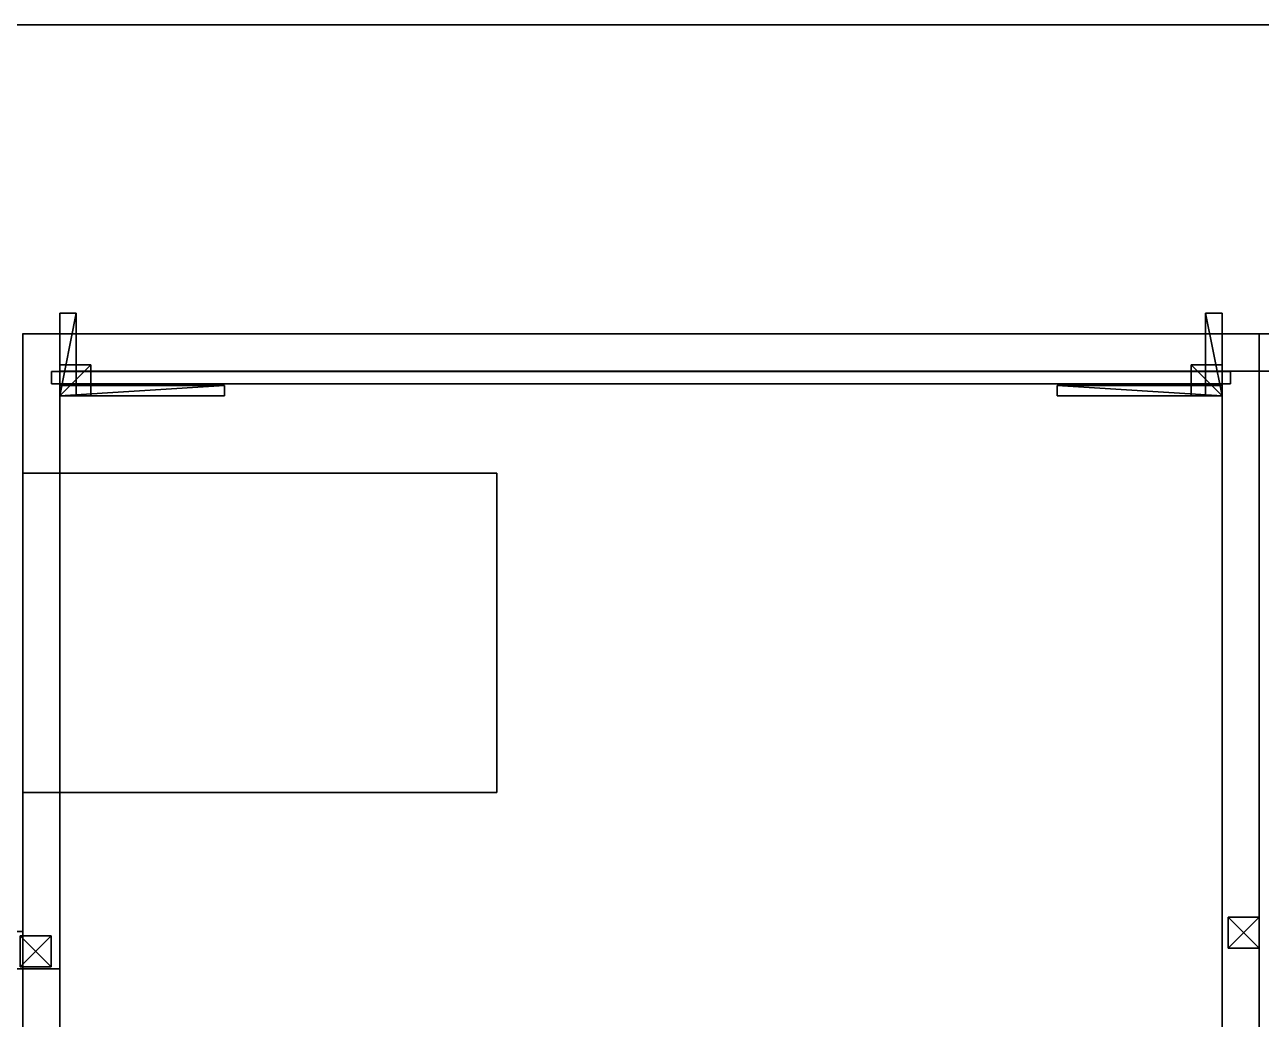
# Model space of a CAD drawing. Extents: x 0 to 7800, y -5130 to 1.
# Drawn here: x 5282 to 5882, y -482 to 1 of the extents above; entities that cross this region are included whole.
import ezdxf

# ---------------------------------------------------------------- set-up
doc = ezdxf.new("R2010")
doc.units = 0
for name, color, linetype in [('LAYER0', 7, 'CONTINUOUS'), ('LAYER2', 7, 'CONTINUOUS'), ('LAYER287', 35, 'CONTINUOUS'), ('LAYER481', 253, 'CONTINUOUS'), ('LAYER482', 7, 'CONTINUOUS'), ('LAYER483', 7, 'CONTINUOUS'), ('LAYER484', 2, 'CONTINUOUS'), ('LAYER485', 7, 'CONTINUOUS'), ('LAYER486', 253, 'CONTINUOUS'), ('LAYER487', 253, 'CONTINUOUS'), ('LAYER488', 253, 'CONTINUOUS'), ('LAYER489', 253, 'CONTINUOUS'), ('LAYER490', 253, 'CONTINUOUS'), ('LAYER491', 253, 'CONTINUOUS'), ('LAYER492', 2, 'CONTINUOUS'), ('LAYER493', 7, 'CONTINUOUS'), ('LAYER494', 253, 'CONTINUOUS'), ('LAYER495', 253, 'CONTINUOUS'), ('LAYER496', 253, 'CONTINUOUS'), ('LAYER497', 253, 'CONTINUOUS'), ('LAYER498', 253, 'CONTINUOUS'), ('LAYER499', 253, 'CONTINUOUS'), ('LAYER500', 7, 'CONTINUOUS'), ('LAYER501', 7, 'CONTINUOUS'), ('LAYER502', 7, 'CONTINUOUS'), ('LAYER503', 7, 'CONTINUOUS'), ('LAYER514', 7, 'CONTINUOUS'), ('LAYER667', 35, 'CONTINUOUS'), ('LAYER668', 253, 'CONTINUOUS'), ('LAYER669', 253, 'CONTINUOUS'), ('LAYER670', 253, 'CONTINUOUS'), ('LAYER671', 253, 'CONTINUOUS'), ('LAYER7', 2, 'CONTINUOUS'), ('LAYER907', 2, 'CONTINUOUS')]:
    doc.layers.add(name, color=color, linetype=linetype)

msp = doc.modelspace()

# ---------------------------------------------------------------- linework, layer by layer
at = {"layer": 'LAYER0'}
for points, invisible_edges in [([(7199.692, 0.998, -5), (5130.692, -289.002, -5), (5130.692, 0.998, -5), (7199.692, 0.998, -5)], 1), ([(7199.692, -1929.002, -5), (5130.692, -289.002, -5), (7199.692, 0.998, -5), (7199.692, -1929.002, -5)], 7), ([(5130.692, 0.998), (7199.692, 0.998, -5), (5130.692, 0.998, -5), (5130.692, 0.998)], 1), ([(7199.692, 0.998, -5), (5130.692, 0.998), (7199.692, 0.998), (7199.692, 0.998, -5)], 1), ([(5130.692, -289.002), (7199.692, -1929.002), (5130.692, 0.998), (5130.692, -289.002)], 3), ([(5130.692, 0.998), (7199.692, -1929.002), (7199.692, 0.998), (5130.692, 0.998)], 3), ([(4825.692, -1929.002, -5), (5130.692, -289.002, -5), (7199.692, -1929.002, -5), (4825.692, -1929.002, -5)], 3), ([(5130.692, -289.002), (4825.692, -1929.002), (7199.692, -1929.002), (5130.692, -289.002)], 5)]:
    msp.add_3dface(points, dxfattribs=dict(at, invisible_edges=invisible_edges))
at = {"layer": 'LAYER2'}
for points, invisible_edges in [([(5280.692, -149.002), (5130.692, 0.998), (7199.692, 0.998), (5280.692, -149.002)], 5), ([(5130.692, 0.998, 2657), (7199.692, 0.998), (5130.692, 0.998), (5130.692, 0.998, 2657)], 1), ([(7199.692, 0.998), (5130.692, 0.998, 2657), (7199.692, 0.998, 2657), (7199.692, 0.998)], 1), ([(5280.692, -149.002), (7199.692, 0.998), (7049.692, -149.002), (5280.692, -149.002)], 3), ([(7049.692, -149.002, 2657), (5280.692, -149.002), (7049.692, -149.002), (7049.692, -149.002, 2657)], 1), ([(5280.692, -149.002), (7049.692, -149.002, 2657), (5280.692, -149.002, 2657), (5280.692, -149.002)], 1)]:
    msp.add_3dface(points, dxfattribs=dict(at, invisible_edges=invisible_edges))
at = {"layer": 'LAYER287'}
for points, invisible_edges in [([(6484.695, -149, 930), (5298.695, -167, 930), (5280.695, -149, 930), (6484.695, -149, 930)], 3), ([(5280.695, -149, 930), (5298.695, -167, 930), (5280.695, -439, 930), (5280.695, -149, 930)], 3), ([(5280.695, -149, 1030), (6484.695, -149, 930), (5280.695, -149, 930), (5280.695, -149, 1030)], 1), ([(6484.695, -149, 930), (5280.695, -149, 1030), (6484.695, -149, 1030), (6484.695, -149, 930)], 1), ([(5280.695, -149, 1030), (6484.695, -167, 1030), (6484.695, -149, 1030), (5280.695, -149, 1030)], 1), ([(6484.695, -167, 1030), (5280.695, -149, 1030), (5298.695, -167, 1030), (6484.695, -167, 1030)], 3), ([(5298.695, -167, 1030), (5280.695, -149, 1030), (5298.695, -457, 1030), (5298.695, -167, 1030)], 3), ([(5298.695, -457, 1030), (5280.695, -149, 1030), (5280.695, -439, 1030), (5298.695, -457, 1030)], 5), ([(5298.695, -167, 930), (6484.695, -149, 930), (6484.695, -167, 930), (5298.695, -167, 930)], 1), ([(5298.695, -457, 930), (5280.695, -439, 930), (5298.695, -167, 930), (5298.695, -457, 930)], 3), ([(6484.695, -167, 1030), (5298.695, -167, 930), (6484.695, -167, 930), (6484.695, -167, 1030)], 1), ([(5298.695, -167, 930), (6484.695, -167, 1030), (5298.695, -167, 1030), (5298.695, -167, 930)], 1), ([(5298.695, -457, 1030), (5298.695, -167, 930), (5298.695, -167, 1030), (5298.695, -457, 1030)], 1), ([(5298.695, -167, 930), (5298.695, -457, 1030), (5298.695, -457, 930), (5298.695, -167, 930)], 1), ([(5280.695, -439, 930), (5298.695, -457, 930), (3862.695, -457, 930), (5280.695, -439, 930)], 5), ([(5298.695, -457, 1030), (5280.695, -439, 1030), (3862.695, -457, 1030), (5298.695, -457, 1030)], 3), ([(5298.695, -457, 1030), (3862.695, -457, 930), (5298.695, -457, 930), (5298.695, -457, 1030)], 1), ([(3862.695, -457, 930), (5298.695, -457, 1030), (3862.695, -457, 1030), (3862.695, -457, 930)], 1)]:
    msp.add_3dface(points, dxfattribs=dict(at, invisible_edges=invisible_edges))
at = {"layer": 'LAYER481', "invisible_edges": 1}
for points in [[(6480.695, -149, 1992), (5280.695, -739, 1992), (5280.695, -149, 1992), (6480.695, -149, 1992)], [(5280.695, -739, 1992), (6480.695, -149, 1992), (6480.695, -739, 1992), (5280.695, -739, 1992)], [(5280.695, -149, 2010), (6480.695, -149, 1992), (5280.695, -149, 1992), (5280.695, -149, 2010)], [(6480.695, -149, 1992), (5280.695, -149, 2010), (6480.695, -149, 2010), (6480.695, -149, 1992)], [(6480.695, -739, 2010), (5280.695, -149, 2010), (5280.695, -739, 2010), (6480.695, -739, 2010)], [(5280.695, -149, 2010), (6480.695, -739, 2010), (6480.695, -149, 2010), (5280.695, -149, 2010)]]:
    msp.add_3dface(points, dxfattribs=at)
at = {"layer": 'LAYER482', "invisible_edges": 1}
for points in [[(5280.695, -149, 2010), (5298.695, -719, 2010), (5280.695, -719, 2010), (5280.695, -149, 2010)], [(5298.695, -719, 2010), (5280.695, -149, 2010), (5298.695, -149, 2010), (5298.695, -719, 2010)], [(5298.695, -149, 2380), (5280.695, -719, 2380), (5298.695, -719, 2380), (5298.695, -149, 2380)], [(5280.695, -719, 2380), (5298.695, -149, 2380), (5280.695, -149, 2380), (5280.695, -719, 2380)], [(5280.695, -149, 2010), (5298.695, -149, 2380), (5298.695, -149, 2010), (5280.695, -149, 2010)], [(5298.695, -149, 2380), (5280.695, -149, 2010), (5280.695, -149, 2380), (5298.695, -149, 2380)], [(5298.695, -149, 2380), (5298.695, -719, 2010), (5298.695, -149, 2010), (5298.695, -149, 2380)], [(5298.695, -719, 2010), (5298.695, -149, 2380), (5298.695, -719, 2380), (5298.695, -719, 2010)]]:
    msp.add_3dface(points, dxfattribs=at)
at = {"layer": 'LAYER483', "invisible_edges": 1}
for points in [[(5862.695, -149, 2010), (5862.695, -719, 2380), (5862.695, -149, 2380), (5862.695, -149, 2010)], [(5862.695, -719, 2380), (5862.695, -149, 2010), (5862.695, -719, 2010), (5862.695, -719, 2380)], [(5862.695, -149, 2010), (5880.695, -719, 2010), (5862.695, -719, 2010), (5862.695, -149, 2010)], [(5880.695, -719, 2010), (5862.695, -149, 2010), (5880.695, -149, 2010), (5880.695, -719, 2010)], [(5880.695, -149, 2380), (5862.695, -719, 2380), (5880.695, -719, 2380), (5880.695, -149, 2380)], [(5862.695, -719, 2380), (5880.695, -149, 2380), (5862.695, -149, 2380), (5862.695, -719, 2380)], [(5880.695, -149, 2380), (5862.695, -149, 2010), (5862.695, -149, 2380), (5880.695, -149, 2380)], [(5862.695, -149, 2010), (5880.695, -149, 2380), (5880.695, -149, 2010), (5862.695, -149, 2010)], [(5880.695, -719, 2010), (5880.695, -149, 2380), (5880.695, -719, 2380), (5880.695, -719, 2010)], [(5880.695, -149, 2380), (5880.695, -719, 2010), (5880.695, -149, 2010), (5880.695, -149, 2380)]]:
    msp.add_3dface(points, dxfattribs=at)
at = {"layer": 'LAYER484'}
for points in [[(5378.695, -179, 2349.5), (5378.695, -174, 2349.5), (5298.695, -179, 2349.5), (5378.695, -179, 2349.5)], [(5298.695, -179, 2349.5), (5378.695, -174, 2349.5), (5298.695, -174, 2349.5), (5298.695, -179, 2349.5)], [(5298.695, -179, 2349.5), (5298.695, -174, 2349.5), (5298.695, -179, 2326.5), (5298.695, -179, 2349.5)], [(5298.695, -179, 2326.5), (5298.695, -174, 2349.5), (5298.695, -174, 2326.5), (5298.695, -179, 2326.5)], [(5378.695, -179, 2326.5), (5298.695, -179, 2326.5), (5378.695, -174, 2326.5), (5378.695, -179, 2326.5)], [(5378.695, -174, 2326.5), (5298.695, -179, 2326.5), (5298.695, -174, 2326.5), (5378.695, -174, 2326.5)], [(5378.695, -174, 2326.5), (5298.695, -174, 2326.5), (5378.695, -174, 2349.5), (5378.695, -174, 2326.5)], [(5378.695, -174, 2349.5), (5298.695, -174, 2326.5), (5298.695, -174, 2349.5), (5378.695, -174, 2349.5)], [(5378.695, -179, 2326.5), (5378.695, -174, 2326.5), (5378.695, -179, 2349.5), (5378.695, -179, 2326.5)], [(5378.695, -179, 2349.5), (5378.695, -174, 2326.5), (5378.695, -174, 2349.5), (5378.695, -179, 2349.5)], [(5378.695, -179, 2349.5), (5298.695, -179, 2349.5), (5378.695, -179, 2326.5), (5378.695, -179, 2349.5)], [(5378.695, -179, 2326.5), (5298.695, -179, 2349.5), (5298.695, -179, 2326.5), (5378.695, -179, 2326.5)]]:
    msp.add_3dface(points, dxfattribs=at)
at = {"layer": 'LAYER485', "invisible_edges": 1}
for points in [[(5298.695, -174, 2349.5), (5378.695, -179, 2349.5), (5378.695, -174, 2349.5), (5298.695, -174, 2349.5)], [(5378.695, -179, 2349.5), (5298.695, -174, 2349.5), (5298.695, -179, 2349.5), (5378.695, -179, 2349.5)], [(5298.695, -179, 2326.5), (5378.695, -174, 2326.5), (5378.695, -179, 2326.5), (5298.695, -179, 2326.5)], [(5378.695, -174, 2326.5), (5298.695, -179, 2326.5), (5298.695, -174, 2326.5), (5378.695, -174, 2326.5)], [(5298.695, -174, 2349.5), (5298.695, -179, 2326.5), (5298.695, -179, 2349.5), (5298.695, -174, 2349.5)], [(5298.695, -179, 2326.5), (5298.695, -174, 2349.5), (5298.695, -174, 2326.5), (5298.695, -179, 2326.5)], [(5378.695, -174, 2326.5), (5298.695, -174, 2349.5), (5378.695, -174, 2349.5), (5378.695, -174, 2326.5)], [(5298.695, -174, 2349.5), (5378.695, -174, 2326.5), (5298.695, -174, 2326.5), (5298.695, -174, 2349.5)], [(5378.695, -174, 2326.5), (5378.695, -179, 2349.5), (5378.695, -179, 2326.5), (5378.695, -174, 2326.5)], [(5378.695, -179, 2349.5), (5378.695, -174, 2326.5), (5378.695, -174, 2349.5), (5378.695, -179, 2349.5)], [(5298.695, -179, 2326.5), (5378.695, -179, 2349.5), (5298.695, -179, 2349.5), (5298.695, -179, 2326.5)], [(5378.695, -179, 2349.5), (5298.695, -179, 2326.5), (5378.695, -179, 2326.5), (5378.695, -179, 2349.5)]]:
    msp.add_3dface(points, dxfattribs=at)
at = {"layer": 'LAYER486'}
for points in [[(5313.695, -179, 2349.5), (5313.695, -164, 2349.5), (5298.695, -179, 2349.5), (5313.695, -179, 2349.5)], [(5298.695, -179, 2349.5), (5313.695, -164, 2349.5), (5298.695, -164, 2349.5), (5298.695, -179, 2349.5)], [(5298.695, -179, 2349.5), (5298.695, -164, 2349.5), (5298.695, -179, 2334.5), (5298.695, -179, 2349.5)], [(5298.695, -179, 2334.5), (5298.695, -164, 2349.5), (5298.695, -164, 2334.5), (5298.695, -179, 2334.5)], [(5313.695, -179, 2334.5), (5298.695, -179, 2334.5), (5313.695, -164, 2334.5), (5313.695, -179, 2334.5)], [(5313.695, -164, 2334.5), (5298.695, -179, 2334.5), (5298.695, -164, 2334.5), (5313.695, -164, 2334.5)], [(5313.695, -164, 2334.5), (5298.695, -164, 2334.5), (5313.695, -164, 2349.5), (5313.695, -164, 2334.5)], [(5313.695, -164, 2349.5), (5298.695, -164, 2334.5), (5298.695, -164, 2349.5), (5313.695, -164, 2349.5)], [(5313.695, -179, 2334.5), (5313.695, -164, 2334.5), (5313.695, -179, 2349.5), (5313.695, -179, 2334.5)], [(5313.695, -179, 2349.5), (5313.695, -164, 2334.5), (5313.695, -164, 2349.5), (5313.695, -179, 2349.5)], [(5313.695, -179, 2349.5), (5298.695, -179, 2349.5), (5313.695, -179, 2334.5), (5313.695, -179, 2349.5)], [(5313.695, -179, 2334.5), (5298.695, -179, 2349.5), (5298.695, -179, 2334.5), (5313.695, -179, 2334.5)]]:
    msp.add_3dface(points, dxfattribs=at)
at = {"layer": 'LAYER487'}
for points in [[(5313.695, -179, 2349.5), (5313.695, -164, 2349.5), (5298.695, -179, 2349.5), (5313.695, -179, 2349.5)], [(5298.695, -179, 2349.5), (5313.695, -164, 2349.5), (5298.695, -164, 2349.5), (5298.695, -179, 2349.5)], [(5298.695, -179, 2349.5), (5298.695, -164, 2349.5), (5298.695, -179, 2334.5), (5298.695, -179, 2349.5)], [(5298.695, -179, 2334.5), (5298.695, -164, 2349.5), (5298.695, -164, 2334.5), (5298.695, -179, 2334.5)], [(5313.695, -179, 2334.5), (5298.695, -179, 2334.5), (5313.695, -164, 2334.5), (5313.695, -179, 2334.5)], [(5313.695, -164, 2334.5), (5298.695, -179, 2334.5), (5298.695, -164, 2334.5), (5313.695, -164, 2334.5)], [(5313.695, -164, 2334.5), (5298.695, -164, 2334.5), (5313.695, -164, 2349.5), (5313.695, -164, 2334.5)], [(5313.695, -164, 2349.5), (5298.695, -164, 2334.5), (5298.695, -164, 2349.5), (5313.695, -164, 2349.5)], [(5313.695, -179, 2334.5), (5313.695, -164, 2334.5), (5313.695, -179, 2349.5), (5313.695, -179, 2334.5)], [(5313.695, -179, 2349.5), (5313.695, -164, 2334.5), (5313.695, -164, 2349.5), (5313.695, -179, 2349.5)], [(5313.695, -179, 2349.5), (5298.695, -179, 2349.5), (5313.695, -179, 2334.5), (5313.695, -179, 2349.5)], [(5313.695, -179, 2334.5), (5298.695, -179, 2349.5), (5298.695, -179, 2334.5), (5313.695, -179, 2334.5)]]:
    msp.add_3dface(points, dxfattribs=at)
at = {"layer": 'LAYER488'}
for points in [[(5313.695, -179, 2349.5), (5313.695, -164, 2349.5), (5298.695, -179, 2349.5), (5313.695, -179, 2349.5)], [(5298.695, -179, 2349.5), (5313.695, -164, 2349.5), (5298.695, -164, 2349.5), (5298.695, -179, 2349.5)], [(5298.695, -179, 2349.5), (5298.695, -164, 2349.5), (5298.695, -179, 2334.5), (5298.695, -179, 2349.5)], [(5298.695, -179, 2334.5), (5298.695, -164, 2349.5), (5298.695, -164, 2334.5), (5298.695, -179, 2334.5)], [(5313.695, -179, 2334.5), (5298.695, -179, 2334.5), (5313.695, -164, 2334.5), (5313.695, -179, 2334.5)], [(5313.695, -164, 2334.5), (5298.695, -179, 2334.5), (5298.695, -164, 2334.5), (5313.695, -164, 2334.5)], [(5313.695, -164, 2334.5), (5298.695, -164, 2334.5), (5313.695, -164, 2349.5), (5313.695, -164, 2334.5)], [(5313.695, -164, 2349.5), (5298.695, -164, 2334.5), (5298.695, -164, 2349.5), (5313.695, -164, 2349.5)], [(5313.695, -179, 2334.5), (5313.695, -164, 2334.5), (5313.695, -179, 2349.5), (5313.695, -179, 2334.5)], [(5313.695, -179, 2349.5), (5313.695, -164, 2334.5), (5313.695, -164, 2349.5), (5313.695, -179, 2349.5)], [(5313.695, -179, 2349.5), (5298.695, -179, 2349.5), (5313.695, -179, 2334.5), (5313.695, -179, 2349.5)], [(5313.695, -179, 2334.5), (5298.695, -179, 2349.5), (5298.695, -179, 2334.5), (5313.695, -179, 2334.5)]]:
    msp.add_3dface(points, dxfattribs=at)
at = {"layer": 'LAYER489'}
for points in [[(5313.695, -179, 2349.5), (5313.695, -164, 2349.5), (5298.695, -179, 2349.5), (5313.695, -179, 2349.5)], [(5298.695, -179, 2349.5), (5313.695, -164, 2349.5), (5298.695, -164, 2349.5), (5298.695, -179, 2349.5)], [(5298.695, -179, 2349.5), (5298.695, -164, 2349.5), (5298.695, -179, 2334.5), (5298.695, -179, 2349.5)], [(5298.695, -179, 2334.5), (5298.695, -164, 2349.5), (5298.695, -164, 2334.5), (5298.695, -179, 2334.5)], [(5313.695, -179, 2334.5), (5298.695, -179, 2334.5), (5313.695, -164, 2334.5), (5313.695, -179, 2334.5)], [(5313.695, -164, 2334.5), (5298.695, -179, 2334.5), (5298.695, -164, 2334.5), (5313.695, -164, 2334.5)], [(5313.695, -164, 2334.5), (5298.695, -164, 2334.5), (5313.695, -164, 2349.5), (5313.695, -164, 2334.5)], [(5313.695, -164, 2349.5), (5298.695, -164, 2334.5), (5298.695, -164, 2349.5), (5313.695, -164, 2349.5)], [(5313.695, -179, 2334.5), (5313.695, -164, 2334.5), (5313.695, -179, 2349.5), (5313.695, -179, 2334.5)], [(5313.695, -179, 2349.5), (5313.695, -164, 2334.5), (5313.695, -164, 2349.5), (5313.695, -179, 2349.5)], [(5313.695, -179, 2349.5), (5298.695, -179, 2349.5), (5313.695, -179, 2334.5), (5313.695, -179, 2349.5)], [(5313.695, -179, 2334.5), (5298.695, -179, 2349.5), (5298.695, -179, 2334.5), (5313.695, -179, 2334.5)]]:
    msp.add_3dface(points, dxfattribs=at)
at = {"layer": 'LAYER490'}
for points in [[(5306.695, -179, 2349.5), (5306.695, -139, 2349.5), (5298.695, -179, 2349.5), (5306.695, -179, 2349.5)], [(5298.695, -179, 2349.5), (5306.695, -139, 2349.5), (5298.695, -139, 2349.5), (5298.695, -179, 2349.5)], [(5298.695, -179, 2349.5), (5298.695, -139, 2349.5), (5298.695, -179, 2341.5), (5298.695, -179, 2349.5)], [(5298.695, -179, 2341.5), (5298.695, -139, 2349.5), (5298.695, -139, 2341.5), (5298.695, -179, 2341.5)], [(5306.695, -179, 2341.5), (5298.695, -179, 2341.5), (5306.695, -139, 2341.5), (5306.695, -179, 2341.5)], [(5306.695, -139, 2341.5), (5298.695, -179, 2341.5), (5298.695, -139, 2341.5), (5306.695, -139, 2341.5)], [(5306.695, -139, 2341.5), (5298.695, -139, 2341.5), (5306.695, -139, 2349.5), (5306.695, -139, 2341.5)], [(5306.695, -139, 2349.5), (5298.695, -139, 2341.5), (5298.695, -139, 2349.5), (5306.695, -139, 2349.5)], [(5306.695, -179, 2341.5), (5306.695, -139, 2341.5), (5306.695, -179, 2349.5), (5306.695, -179, 2341.5)], [(5306.695, -179, 2349.5), (5306.695, -139, 2341.5), (5306.695, -139, 2349.5), (5306.695, -179, 2349.5)], [(5306.695, -179, 2349.5), (5298.695, -179, 2349.5), (5306.695, -179, 2341.5), (5306.695, -179, 2349.5)], [(5306.695, -179, 2341.5), (5298.695, -179, 2349.5), (5298.695, -179, 2341.5), (5306.695, -179, 2341.5)]]:
    msp.add_3dface(points, dxfattribs=at)
at = {"layer": 'LAYER491'}
for points in [[(5378.695, -179, 2349.5), (5378.695, -174, 2349.5), (5298.695, -179, 2349.5), (5378.695, -179, 2349.5)], [(5298.695, -179, 2349.5), (5378.695, -174, 2349.5), (5298.695, -174, 2349.5), (5298.695, -179, 2349.5)], [(5298.695, -179, 2349.5), (5298.695, -174, 2349.5), (5298.695, -179, 2333.5), (5298.695, -179, 2349.5)], [(5298.695, -179, 2333.5), (5298.695, -174, 2349.5), (5298.695, -174, 2333.5), (5298.695, -179, 2333.5)], [(5378.695, -179, 2333.5), (5298.695, -179, 2333.5), (5378.695, -174, 2333.5), (5378.695, -179, 2333.5)], [(5378.695, -174, 2333.5), (5298.695, -179, 2333.5), (5298.695, -174, 2333.5), (5378.695, -174, 2333.5)], [(5378.695, -174, 2333.5), (5298.695, -174, 2333.5), (5378.695, -174, 2349.5), (5378.695, -174, 2333.5)], [(5378.695, -174, 2349.5), (5298.695, -174, 2333.5), (5298.695, -174, 2349.5), (5378.695, -174, 2349.5)], [(5378.695, -179, 2333.5), (5378.695, -174, 2333.5), (5378.695, -179, 2349.5), (5378.695, -179, 2333.5)], [(5378.695, -179, 2349.5), (5378.695, -174, 2333.5), (5378.695, -174, 2349.5), (5378.695, -179, 2349.5)], [(5378.695, -179, 2349.5), (5298.695, -179, 2349.5), (5378.695, -179, 2333.5), (5378.695, -179, 2349.5)], [(5378.695, -179, 2333.5), (5298.695, -179, 2349.5), (5298.695, -179, 2333.5), (5378.695, -179, 2333.5)]]:
    msp.add_3dface(points, dxfattribs=at)
at = {"layer": 'LAYER492'}
for points in [[(5782.695, -179, 2349.5), (5782.695, -174, 2326.5), (5782.695, -179, 2326.5), (5782.695, -179, 2349.5)], [(5782.695, -174, 2349.5), (5782.695, -174, 2326.5), (5782.695, -179, 2349.5), (5782.695, -174, 2349.5)], [(5862.695, -179, 2349.5), (5782.695, -174, 2349.5), (5782.695, -179, 2349.5), (5862.695, -179, 2349.5)], [(5862.695, -174, 2349.5), (5782.695, -174, 2349.5), (5862.695, -179, 2349.5), (5862.695, -174, 2349.5)], [(5782.695, -174, 2326.5), (5862.695, -179, 2326.5), (5782.695, -179, 2326.5), (5782.695, -174, 2326.5)], [(5862.695, -174, 2326.5), (5862.695, -179, 2326.5), (5782.695, -174, 2326.5), (5862.695, -174, 2326.5)], [(5782.695, -174, 2349.5), (5862.695, -174, 2326.5), (5782.695, -174, 2326.5), (5782.695, -174, 2349.5)], [(5862.695, -174, 2349.5), (5862.695, -174, 2326.5), (5782.695, -174, 2349.5), (5862.695, -174, 2349.5)], [(5862.695, -179, 2326.5), (5862.695, -174, 2349.5), (5862.695, -179, 2349.5), (5862.695, -179, 2326.5)], [(5862.695, -174, 2326.5), (5862.695, -174, 2349.5), (5862.695, -179, 2326.5), (5862.695, -174, 2326.5)], [(5782.695, -179, 2326.5), (5862.695, -179, 2349.5), (5782.695, -179, 2349.5), (5782.695, -179, 2326.5)], [(5862.695, -179, 2326.5), (5862.695, -179, 2349.5), (5782.695, -179, 2326.5), (5862.695, -179, 2326.5)]]:
    msp.add_3dface(points, dxfattribs=at)
at = {"layer": 'LAYER493', "invisible_edges": 1}
for points in [[(5862.695, -179, 2349.5), (5782.695, -174, 2349.5), (5782.695, -179, 2349.5), (5862.695, -179, 2349.5)], [(5782.695, -174, 2349.5), (5862.695, -179, 2349.5), (5862.695, -174, 2349.5), (5782.695, -174, 2349.5)], [(5782.695, -174, 2349.5), (5782.695, -179, 2326.5), (5782.695, -179, 2349.5), (5782.695, -174, 2349.5)], [(5782.695, -179, 2326.5), (5782.695, -174, 2349.5), (5782.695, -174, 2326.5), (5782.695, -179, 2326.5)], [(5862.695, -174, 2326.5), (5782.695, -179, 2326.5), (5782.695, -174, 2326.5), (5862.695, -174, 2326.5)], [(5782.695, -179, 2326.5), (5862.695, -174, 2326.5), (5862.695, -179, 2326.5), (5782.695, -179, 2326.5)], [(5782.695, -174, 2349.5), (5862.695, -174, 2326.5), (5782.695, -174, 2326.5), (5782.695, -174, 2349.5)], [(5862.695, -174, 2326.5), (5782.695, -174, 2349.5), (5862.695, -174, 2349.5), (5862.695, -174, 2326.5)], [(5862.695, -174, 2326.5), (5862.695, -179, 2349.5), (5862.695, -179, 2326.5), (5862.695, -174, 2326.5)], [(5862.695, -179, 2349.5), (5862.695, -174, 2326.5), (5862.695, -174, 2349.5), (5862.695, -179, 2349.5)], [(5862.695, -179, 2349.5), (5782.695, -179, 2326.5), (5862.695, -179, 2326.5), (5862.695, -179, 2349.5)], [(5782.695, -179, 2326.5), (5862.695, -179, 2349.5), (5782.695, -179, 2349.5), (5782.695, -179, 2326.5)]]:
    msp.add_3dface(points, dxfattribs=at)
at = {"layer": 'LAYER494'}
for points in [[(5847.695, -179, 2349.5), (5847.695, -164, 2334.5), (5847.695, -179, 2334.5), (5847.695, -179, 2349.5)], [(5847.695, -164, 2349.5), (5847.695, -164, 2334.5), (5847.695, -179, 2349.5), (5847.695, -164, 2349.5)], [(5862.695, -179, 2349.5), (5847.695, -164, 2349.5), (5847.695, -179, 2349.5), (5862.695, -179, 2349.5)], [(5862.695, -164, 2349.5), (5847.695, -164, 2349.5), (5862.695, -179, 2349.5), (5862.695, -164, 2349.5)], [(5847.695, -164, 2334.5), (5862.695, -179, 2334.5), (5847.695, -179, 2334.5), (5847.695, -164, 2334.5)], [(5862.695, -164, 2334.5), (5862.695, -179, 2334.5), (5847.695, -164, 2334.5), (5862.695, -164, 2334.5)], [(5847.695, -164, 2349.5), (5862.695, -164, 2334.5), (5847.695, -164, 2334.5), (5847.695, -164, 2349.5)], [(5862.695, -164, 2349.5), (5862.695, -164, 2334.5), (5847.695, -164, 2349.5), (5862.695, -164, 2349.5)], [(5862.695, -179, 2334.5), (5862.695, -164, 2349.5), (5862.695, -179, 2349.5), (5862.695, -179, 2334.5)], [(5862.695, -164, 2334.5), (5862.695, -164, 2349.5), (5862.695, -179, 2334.5), (5862.695, -164, 2334.5)], [(5847.695, -179, 2334.5), (5862.695, -179, 2349.5), (5847.695, -179, 2349.5), (5847.695, -179, 2334.5)], [(5862.695, -179, 2334.5), (5862.695, -179, 2349.5), (5847.695, -179, 2334.5), (5862.695, -179, 2334.5)]]:
    msp.add_3dface(points, dxfattribs=at)
at = {"layer": 'LAYER495'}
for points in [[(5847.695, -179, 2349.5), (5847.695, -164, 2334.5), (5847.695, -179, 2334.5), (5847.695, -179, 2349.5)], [(5847.695, -164, 2349.5), (5847.695, -164, 2334.5), (5847.695, -179, 2349.5), (5847.695, -164, 2349.5)], [(5862.695, -179, 2349.5), (5847.695, -164, 2349.5), (5847.695, -179, 2349.5), (5862.695, -179, 2349.5)], [(5862.695, -164, 2349.5), (5847.695, -164, 2349.5), (5862.695, -179, 2349.5), (5862.695, -164, 2349.5)], [(5847.695, -164, 2334.5), (5862.695, -179, 2334.5), (5847.695, -179, 2334.5), (5847.695, -164, 2334.5)], [(5862.695, -164, 2334.5), (5862.695, -179, 2334.5), (5847.695, -164, 2334.5), (5862.695, -164, 2334.5)], [(5847.695, -164, 2349.5), (5862.695, -164, 2334.5), (5847.695, -164, 2334.5), (5847.695, -164, 2349.5)], [(5862.695, -164, 2349.5), (5862.695, -164, 2334.5), (5847.695, -164, 2349.5), (5862.695, -164, 2349.5)], [(5862.695, -179, 2334.5), (5862.695, -164, 2349.5), (5862.695, -179, 2349.5), (5862.695, -179, 2334.5)], [(5862.695, -164, 2334.5), (5862.695, -164, 2349.5), (5862.695, -179, 2334.5), (5862.695, -164, 2334.5)], [(5847.695, -179, 2334.5), (5862.695, -179, 2349.5), (5847.695, -179, 2349.5), (5847.695, -179, 2334.5)], [(5862.695, -179, 2334.5), (5862.695, -179, 2349.5), (5847.695, -179, 2334.5), (5862.695, -179, 2334.5)]]:
    msp.add_3dface(points, dxfattribs=at)
at = {"layer": 'LAYER496'}
for points in [[(5847.695, -179, 2349.5), (5847.695, -164, 2334.5), (5847.695, -179, 2334.5), (5847.695, -179, 2349.5)], [(5847.695, -164, 2349.5), (5847.695, -164, 2334.5), (5847.695, -179, 2349.5), (5847.695, -164, 2349.5)], [(5862.695, -179, 2349.5), (5847.695, -164, 2349.5), (5847.695, -179, 2349.5), (5862.695, -179, 2349.5)], [(5862.695, -164, 2349.5), (5847.695, -164, 2349.5), (5862.695, -179, 2349.5), (5862.695, -164, 2349.5)], [(5847.695, -164, 2334.5), (5862.695, -179, 2334.5), (5847.695, -179, 2334.5), (5847.695, -164, 2334.5)], [(5862.695, -164, 2334.5), (5862.695, -179, 2334.5), (5847.695, -164, 2334.5), (5862.695, -164, 2334.5)], [(5847.695, -164, 2349.5), (5862.695, -164, 2334.5), (5847.695, -164, 2334.5), (5847.695, -164, 2349.5)], [(5862.695, -164, 2349.5), (5862.695, -164, 2334.5), (5847.695, -164, 2349.5), (5862.695, -164, 2349.5)], [(5862.695, -179, 2334.5), (5862.695, -164, 2349.5), (5862.695, -179, 2349.5), (5862.695, -179, 2334.5)], [(5862.695, -164, 2334.5), (5862.695, -164, 2349.5), (5862.695, -179, 2334.5), (5862.695, -164, 2334.5)], [(5847.695, -179, 2334.5), (5862.695, -179, 2349.5), (5847.695, -179, 2349.5), (5847.695, -179, 2334.5)], [(5862.695, -179, 2334.5), (5862.695, -179, 2349.5), (5847.695, -179, 2334.5), (5862.695, -179, 2334.5)]]:
    msp.add_3dface(points, dxfattribs=at)
at = {"layer": 'LAYER497'}
for points in [[(5847.695, -179, 2349.5), (5847.695, -164, 2334.5), (5847.695, -179, 2334.5), (5847.695, -179, 2349.5)], [(5847.695, -164, 2349.5), (5847.695, -164, 2334.5), (5847.695, -179, 2349.5), (5847.695, -164, 2349.5)], [(5862.695, -179, 2349.5), (5847.695, -164, 2349.5), (5847.695, -179, 2349.5), (5862.695, -179, 2349.5)], [(5862.695, -164, 2349.5), (5847.695, -164, 2349.5), (5862.695, -179, 2349.5), (5862.695, -164, 2349.5)], [(5847.695, -164, 2334.5), (5862.695, -179, 2334.5), (5847.695, -179, 2334.5), (5847.695, -164, 2334.5)], [(5862.695, -164, 2334.5), (5862.695, -179, 2334.5), (5847.695, -164, 2334.5), (5862.695, -164, 2334.5)], [(5847.695, -164, 2349.5), (5862.695, -164, 2334.5), (5847.695, -164, 2334.5), (5847.695, -164, 2349.5)], [(5862.695, -164, 2349.5), (5862.695, -164, 2334.5), (5847.695, -164, 2349.5), (5862.695, -164, 2349.5)], [(5862.695, -179, 2334.5), (5862.695, -164, 2349.5), (5862.695, -179, 2349.5), (5862.695, -179, 2334.5)], [(5862.695, -164, 2334.5), (5862.695, -164, 2349.5), (5862.695, -179, 2334.5), (5862.695, -164, 2334.5)], [(5847.695, -179, 2334.5), (5862.695, -179, 2349.5), (5847.695, -179, 2349.5), (5847.695, -179, 2334.5)], [(5862.695, -179, 2334.5), (5862.695, -179, 2349.5), (5847.695, -179, 2334.5), (5862.695, -179, 2334.5)]]:
    msp.add_3dface(points, dxfattribs=at)
at = {"layer": 'LAYER498'}
for points in [[(5854.695, -179, 2349.5), (5854.695, -139, 2341.5), (5854.695, -179, 2341.5), (5854.695, -179, 2349.5)], [(5854.695, -139, 2349.5), (5854.695, -139, 2341.5), (5854.695, -179, 2349.5), (5854.695, -139, 2349.5)], [(5862.695, -179, 2349.5), (5854.695, -139, 2349.5), (5854.695, -179, 2349.5), (5862.695, -179, 2349.5)], [(5862.695, -139, 2349.5), (5854.695, -139, 2349.5), (5862.695, -179, 2349.5), (5862.695, -139, 2349.5)], [(5854.695, -139, 2341.5), (5862.695, -179, 2341.5), (5854.695, -179, 2341.5), (5854.695, -139, 2341.5)], [(5862.695, -139, 2341.5), (5862.695, -179, 2341.5), (5854.695, -139, 2341.5), (5862.695, -139, 2341.5)], [(5854.695, -139, 2349.5), (5862.695, -139, 2341.5), (5854.695, -139, 2341.5), (5854.695, -139, 2349.5)], [(5862.695, -139, 2349.5), (5862.695, -139, 2341.5), (5854.695, -139, 2349.5), (5862.695, -139, 2349.5)], [(5862.695, -179, 2341.5), (5862.695, -139, 2349.5), (5862.695, -179, 2349.5), (5862.695, -179, 2341.5)], [(5862.695, -139, 2341.5), (5862.695, -139, 2349.5), (5862.695, -179, 2341.5), (5862.695, -139, 2341.5)], [(5854.695, -179, 2341.5), (5862.695, -179, 2349.5), (5854.695, -179, 2349.5), (5854.695, -179, 2341.5)], [(5862.695, -179, 2341.5), (5862.695, -179, 2349.5), (5854.695, -179, 2341.5), (5862.695, -179, 2341.5)]]:
    msp.add_3dface(points, dxfattribs=at)
at = {"layer": 'LAYER499'}
for points in [[(5782.695, -179, 2349.5), (5782.695, -174, 2333.5), (5782.695, -179, 2333.5), (5782.695, -179, 2349.5)], [(5782.695, -174, 2349.5), (5782.695, -174, 2333.5), (5782.695, -179, 2349.5), (5782.695, -174, 2349.5)], [(5862.695, -179, 2349.5), (5782.695, -174, 2349.5), (5782.695, -179, 2349.5), (5862.695, -179, 2349.5)], [(5862.695, -174, 2349.5), (5782.695, -174, 2349.5), (5862.695, -179, 2349.5), (5862.695, -174, 2349.5)], [(5782.695, -174, 2333.5), (5862.695, -179, 2333.5), (5782.695, -179, 2333.5), (5782.695, -174, 2333.5)], [(5862.695, -174, 2333.5), (5862.695, -179, 2333.5), (5782.695, -174, 2333.5), (5862.695, -174, 2333.5)], [(5782.695, -174, 2349.5), (5862.695, -174, 2333.5), (5782.695, -174, 2333.5), (5782.695, -174, 2349.5)], [(5862.695, -174, 2349.5), (5862.695, -174, 2333.5), (5782.695, -174, 2349.5), (5862.695, -174, 2349.5)], [(5862.695, -179, 2333.5), (5862.695, -174, 2349.5), (5862.695, -179, 2349.5), (5862.695, -179, 2333.5)], [(5862.695, -174, 2333.5), (5862.695, -174, 2349.5), (5862.695, -179, 2333.5), (5862.695, -174, 2333.5)], [(5782.695, -179, 2333.5), (5862.695, -179, 2349.5), (5782.695, -179, 2349.5), (5782.695, -179, 2333.5)], [(5862.695, -179, 2333.5), (5862.695, -179, 2349.5), (5782.695, -179, 2333.5), (5862.695, -179, 2333.5)]]:
    msp.add_3dface(points, dxfattribs=at)
at = {"layer": 'LAYER500', "invisible_edges": 1}
for points in [[(5862.695, -149, 2011), (5298.695, -719, 2011), (5298.695, -149, 2011), (5862.695, -149, 2011)], [(5298.695, -719, 2011), (5862.695, -149, 2011), (5862.695, -719, 2011), (5298.695, -719, 2011)], [(5298.695, -149, 2029), (5298.695, -719, 2011), (5298.695, -719, 2029), (5298.695, -149, 2029)], [(5298.695, -719, 2011), (5298.695, -149, 2029), (5298.695, -149, 2011), (5298.695, -719, 2011)], [(5298.695, -149, 2029), (5862.695, -149, 2011), (5298.695, -149, 2011), (5298.695, -149, 2029)], [(5862.695, -149, 2011), (5298.695, -149, 2029), (5862.695, -149, 2029), (5862.695, -149, 2011)], [(5862.695, -719, 2029), (5298.695, -149, 2029), (5298.695, -719, 2029), (5862.695, -719, 2029)], [(5298.695, -149, 2029), (5862.695, -719, 2029), (5862.695, -149, 2029), (5298.695, -149, 2029)], [(5862.695, -149, 2011), (5862.695, -719, 2029), (5862.695, -719, 2011), (5862.695, -149, 2011)], [(5862.695, -719, 2029), (5862.695, -149, 2011), (5862.695, -149, 2029), (5862.695, -719, 2029)]]:
    msp.add_3dface(points, dxfattribs=at)
at = {"layer": 'LAYER501', "invisible_edges": 1}
for points in [[(5298.695, -149, 2379), (5862.695, -719, 2379), (5862.695, -149, 2379), (5298.695, -149, 2379)], [(5862.695, -719, 2379), (5298.695, -149, 2379), (5298.695, -719, 2379), (5862.695, -719, 2379)], [(5298.695, -149, 2379), (5298.695, -719, 2361), (5298.695, -719, 2379), (5298.695, -149, 2379)], [(5298.695, -719, 2361), (5298.695, -149, 2379), (5298.695, -149, 2361), (5298.695, -719, 2361)], [(5862.695, -149, 2361), (5298.695, -149, 2379), (5862.695, -149, 2379), (5862.695, -149, 2361)], [(5298.695, -149, 2379), (5862.695, -149, 2361), (5298.695, -149, 2361), (5298.695, -149, 2379)], [(5298.695, -719, 2361), (5862.695, -149, 2361), (5862.695, -719, 2361), (5298.695, -719, 2361)], [(5862.695, -149, 2361), (5298.695, -719, 2361), (5298.695, -149, 2361), (5862.695, -149, 2361)], [(5862.695, -149, 2361), (5862.695, -719, 2379), (5862.695, -719, 2361), (5862.695, -149, 2361)], [(5862.695, -719, 2379), (5862.695, -149, 2361), (5862.695, -149, 2379), (5862.695, -719, 2379)]]:
    msp.add_3dface(points, dxfattribs=at)
at = {"layer": 'LAYER502', "invisible_edges": 1}
for points in [[(5294.695, -167.3, 2025), (5866.695, -173.3, 2025), (5294.695, -173.3, 2025), (5294.695, -167.3, 2025)], [(5866.695, -173.3, 2025), (5294.695, -167.3, 2025), (5866.695, -167.3, 2025), (5866.695, -173.3, 2025)], [(5294.695, -173.3, 2365), (5294.695, -167.3, 2025), (5294.695, -173.3, 2025), (5294.695, -173.3, 2365)], [(5294.695, -167.3, 2025), (5294.695, -173.3, 2365), (5294.695, -167.3, 2365), (5294.695, -167.3, 2025)], [(5866.695, -167.3, 2365), (5294.695, -173.3, 2365), (5866.695, -173.3, 2365), (5866.695, -167.3, 2365)], [(5294.695, -173.3, 2365), (5866.695, -167.3, 2365), (5294.695, -167.3, 2365), (5294.695, -173.3, 2365)], [(5294.695, -167.3, 2025), (5866.695, -167.3, 2365), (5866.695, -167.3, 2025), (5294.695, -167.3, 2025)], [(5866.695, -167.3, 2365), (5294.695, -167.3, 2025), (5294.695, -167.3, 2365), (5866.695, -167.3, 2365)], [(5866.695, -167.3, 2365), (5866.695, -173.3, 2025), (5866.695, -167.3, 2025), (5866.695, -167.3, 2365)], [(5866.695, -173.3, 2025), (5866.695, -167.3, 2365), (5866.695, -173.3, 2365), (5866.695, -173.3, 2025)], [(5294.695, -173.3, 2365), (5866.695, -173.3, 2025), (5866.695, -173.3, 2365), (5294.695, -173.3, 2365)], [(5866.695, -173.3, 2025), (5294.695, -173.3, 2365), (5294.695, -173.3, 2025), (5866.695, -173.3, 2025)]]:
    msp.add_3dface(points, dxfattribs=at)
at = {"layer": 'LAYER503', "invisible_edges": 1}
for points in [[(5862.695, -149, 2361), (5298.695, -149, 2241), (5298.695, -149, 2361), (5862.695, -149, 2361)], [(5298.695, -149, 2241), (5862.695, -149, 2361), (5862.695, -149, 2241), (5298.695, -149, 2241)], [(5298.695, -167, 2361), (5298.695, -149, 2241), (5298.695, -167, 2241), (5298.695, -167, 2361)], [(5298.695, -149, 2241), (5298.695, -167, 2361), (5298.695, -149, 2361), (5298.695, -149, 2241)], [(5862.695, -167, 2241), (5298.695, -149, 2241), (5862.695, -149, 2241), (5862.695, -167, 2241)], [(5298.695, -149, 2241), (5862.695, -167, 2241), (5298.695, -167, 2241), (5298.695, -149, 2241)], [(5298.695, -167, 2361), (5862.695, -149, 2361), (5298.695, -149, 2361), (5298.695, -167, 2361)], [(5862.695, -149, 2361), (5298.695, -167, 2361), (5862.695, -167, 2361), (5862.695, -149, 2361)], [(5862.695, -149, 2361), (5862.695, -167, 2241), (5862.695, -149, 2241), (5862.695, -149, 2361)], [(5862.695, -167, 2241), (5862.695, -149, 2361), (5862.695, -167, 2361), (5862.695, -167, 2241)], [(5862.695, -167, 2241), (5298.695, -167, 2361), (5298.695, -167, 2241), (5862.695, -167, 2241)], [(5298.695, -167, 2361), (5862.695, -167, 2241), (5862.695, -167, 2361), (5298.695, -167, 2361)]]:
    msp.add_3dface(points, dxfattribs=at)
at = {"layer": 'LAYER514', "invisible_edges": 1}
for points in [[(5880.695, -149, 2010), (5898.695, -719, 2010), (5880.695, -719, 2010), (5880.695, -149, 2010)], [(5898.695, -719, 2010), (5880.695, -149, 2010), (5898.695, -149, 2010), (5898.695, -719, 2010)], [(5898.695, -149, 2380), (5880.695, -719, 2380), (5898.695, -719, 2380), (5898.695, -149, 2380)], [(5880.695, -719, 2380), (5898.695, -149, 2380), (5880.695, -149, 2380), (5880.695, -719, 2380)], [(5880.695, -149, 2010), (5898.695, -149, 2380), (5898.695, -149, 2010), (5880.695, -149, 2010)], [(5898.695, -149, 2380), (5880.695, -149, 2010), (5880.695, -149, 2380), (5898.695, -149, 2380)], [(5880.695, -719, 2380), (5880.695, -149, 2010), (5880.695, -719, 2010), (5880.695, -719, 2380)], [(5880.695, -149, 2010), (5880.695, -719, 2380), (5880.695, -149, 2380), (5880.695, -149, 2010)]]:
    msp.add_3dface(points, dxfattribs=at)
at = {"layer": 'LAYER667', "invisible_edges": 1}
for points in [[(6484.695, -149, 930), (5280.695, -149, 880), (5280.695, -149, 930), (6484.695, -149, 930)], [(5280.695, -149, 880), (6484.695, -149, 930), (6484.695, -149, 880), (5280.695, -149, 880)], [(6484.695, -854, 880), (5280.695, -149, 880), (6484.695, -149, 880), (6484.695, -854, 880)], [(5280.695, -149, 880), (6484.695, -854, 880), (5280.695, -854, 880), (5280.695, -149, 880)], [(5280.695, -854, 930), (6484.695, -149, 930), (5280.695, -149, 930), (5280.695, -854, 930)], [(6484.695, -149, 930), (5280.695, -854, 930), (6484.695, -854, 930), (6484.695, -149, 930)]]:
    msp.add_3dface(points, dxfattribs=at)
at = {"layer": 'LAYER668'}
for points in [[(5865.695, -447, 1892), (5865.695, -447, 1907), (5865.695, -432, 1892), (5865.695, -447, 1892)], [(5865.695, -432, 1892), (5865.695, -447, 1907), (5865.695, -432, 1907), (5865.695, -432, 1892)], [(5865.695, -432, 1892), (5865.695, -432, 1907), (5880.695, -432, 1892), (5865.695, -432, 1892)], [(5880.695, -432, 1892), (5865.695, -432, 1907), (5880.695, -432, 1907), (5880.695, -432, 1892)], [(5865.695, -432, 1892), (5880.695, -432, 1892), (5865.695, -447, 1892), (5865.695, -432, 1892)], [(5865.695, -447, 1892), (5880.695, -432, 1892), (5880.695, -447, 1892), (5865.695, -447, 1892)], [(5865.695, -447, 1907), (5880.695, -447, 1907), (5865.695, -432, 1907), (5865.695, -447, 1907)], [(5865.695, -432, 1907), (5880.695, -447, 1907), (5880.695, -432, 1907), (5865.695, -432, 1907)], [(5880.695, -432, 1892), (5880.695, -432, 1907), (5880.695, -447, 1892), (5880.695, -432, 1892)], [(5880.695, -447, 1892), (5880.695, -432, 1907), (5880.695, -447, 1907), (5880.695, -447, 1892)], [(5865.695, -447, 1892), (5880.695, -447, 1892), (5865.695, -447, 1907), (5865.695, -447, 1892)], [(5865.695, -447, 1907), (5880.695, -447, 1892), (5880.695, -447, 1907), (5865.695, -447, 1907)]]:
    msp.add_3dface(points, dxfattribs=at)
at = {"layer": 'LAYER669'}
for points in [[(5865.695, -447, 1892), (5865.695, -447, 1907), (5865.695, -432, 1892), (5865.695, -447, 1892)], [(5865.695, -432, 1892), (5865.695, -447, 1907), (5865.695, -432, 1907), (5865.695, -432, 1892)], [(5865.695, -432, 1892), (5865.695, -432, 1907), (5880.695, -432, 1892), (5865.695, -432, 1892)], [(5880.695, -432, 1892), (5865.695, -432, 1907), (5880.695, -432, 1907), (5880.695, -432, 1892)], [(5865.695, -432, 1892), (5880.695, -432, 1892), (5865.695, -447, 1892), (5865.695, -432, 1892)], [(5865.695, -447, 1892), (5880.695, -432, 1892), (5880.695, -447, 1892), (5865.695, -447, 1892)], [(5865.695, -447, 1907), (5880.695, -447, 1907), (5865.695, -432, 1907), (5865.695, -447, 1907)], [(5865.695, -432, 1907), (5880.695, -447, 1907), (5880.695, -432, 1907), (5865.695, -432, 1907)], [(5880.695, -432, 1892), (5880.695, -432, 1907), (5880.695, -447, 1892), (5880.695, -432, 1892)], [(5880.695, -447, 1892), (5880.695, -432, 1907), (5880.695, -447, 1907), (5880.695, -447, 1892)], [(5865.695, -447, 1892), (5880.695, -447, 1892), (5865.695, -447, 1907), (5865.695, -447, 1892)], [(5865.695, -447, 1907), (5880.695, -447, 1892), (5880.695, -447, 1907), (5865.695, -447, 1907)]]:
    msp.add_3dface(points, dxfattribs=at)
at = {"layer": 'LAYER670'}
for points in [[(5294.545, -456, 1892), (5279.545, -456, 1892), (5294.545, -441, 1892), (5294.545, -456, 1892)], [(5294.545, -441, 1892), (5279.545, -456, 1892), (5279.545, -441, 1892), (5294.545, -441, 1892)], [(5294.545, -441, 1892), (5279.545, -441, 1892), (5294.545, -441, 1907), (5294.545, -441, 1892)], [(5294.545, -441, 1907), (5279.545, -441, 1892), (5279.545, -441, 1907), (5294.545, -441, 1907)], [(5294.545, -441, 1907), (5279.545, -441, 1907), (5294.545, -456, 1907), (5294.545, -441, 1907)], [(5294.545, -456, 1907), (5279.545, -441, 1907), (5279.545, -456, 1907), (5294.545, -456, 1907)], [(5294.545, -441, 1892), (5294.545, -441, 1907), (5294.545, -456, 1892), (5294.545, -441, 1892)], [(5294.545, -456, 1892), (5294.545, -441, 1907), (5294.545, -456, 1907), (5294.545, -456, 1892)], [(5294.545, -456, 1892), (5294.545, -456, 1907), (5279.545, -456, 1892), (5294.545, -456, 1892)], [(5279.545, -456, 1892), (5294.545, -456, 1907), (5279.545, -456, 1907), (5279.545, -456, 1892)]]:
    msp.add_3dface(points, dxfattribs=at)
at = {"layer": 'LAYER671'}
for points in [[(5294.545, -456, 1892), (5279.545, -456, 1892), (5294.545, -441, 1892), (5294.545, -456, 1892)], [(5294.545, -441, 1892), (5279.545, -456, 1892), (5279.545, -441, 1892), (5294.545, -441, 1892)], [(5294.545, -441, 1892), (5279.545, -441, 1892), (5294.545, -441, 1907), (5294.545, -441, 1892)], [(5294.545, -441, 1907), (5279.545, -441, 1892), (5279.545, -441, 1907), (5294.545, -441, 1907)], [(5294.545, -441, 1907), (5279.545, -441, 1907), (5294.545, -456, 1907), (5294.545, -441, 1907)], [(5294.545, -456, 1907), (5279.545, -441, 1907), (5279.545, -456, 1907), (5294.545, -456, 1907)], [(5294.545, -441, 1892), (5294.545, -441, 1907), (5294.545, -456, 1892), (5294.545, -441, 1892)], [(5294.545, -456, 1892), (5294.545, -441, 1907), (5294.545, -456, 1907), (5294.545, -456, 1892)], [(5294.545, -456, 1892), (5294.545, -456, 1907), (5279.545, -456, 1892), (5294.545, -456, 1892)], [(5279.545, -456, 1892), (5294.545, -456, 1907), (5279.545, -456, 1907), (5279.545, -456, 1892)]]:
    msp.add_3dface(points, dxfattribs=at)
at = {"layer": 'LAYER7', "invisible_edges": 1}
for points in [[(5510.695, -216.5, 1605), (5280.695, -371.5, 1605), (5280.695, -216.5, 1605), (5510.695, -216.5, 1605)], [(5280.695, -371.5, 1605), (5510.695, -216.5, 1605), (5510.695, -371.5, 1605), (5280.695, -371.5, 1605)], [(5280.695, -216.5, 1835), (5510.695, -216.5, 1605), (5280.695, -216.5, 1605), (5280.695, -216.5, 1835)], [(5510.695, -216.5, 1605), (5280.695, -216.5, 1835), (5510.695, -216.5, 1835), (5510.695, -216.5, 1605)], [(5510.695, -371.5, 1835), (5280.695, -216.5, 1835), (5280.695, -371.5, 1835), (5510.695, -371.5, 1835)], [(5280.695, -216.5, 1835), (5510.695, -371.5, 1835), (5510.695, -216.5, 1835), (5280.695, -216.5, 1835)], [(5510.695, -216.5, 1605), (5510.695, -371.5, 1835), (5510.695, -371.5, 1605), (5510.695, -216.5, 1605)], [(5510.695, -371.5, 1835), (5510.695, -216.5, 1605), (5510.695, -216.5, 1835), (5510.695, -371.5, 1835)], [(5510.695, -371.5, 1835), (5280.695, -371.5, 1605), (5510.695, -371.5, 1605), (5510.695, -371.5, 1835)], [(5280.695, -371.5, 1605), (5510.695, -371.5, 1835), (5280.695, -371.5, 1835), (5280.695, -371.5, 1605)]]:
    msp.add_3dface(points, dxfattribs=at)
at = {"layer": 'LAYER907'}
for points, invisible_edges in [([(7049.695, -149, 2446), (5280.695, -439, 2446), (5280.695, -149, 2446), (7049.695, -149, 2446)], 1), ([(7049.695, -759, 2446), (5280.695, -439, 2446), (7049.695, -149, 2446), (7049.695, -759, 2446)], 3), ([(5280.695, -149, 2657), (7049.695, -149, 2446), (5280.695, -149, 2446), (5280.695, -149, 2657)], 1), ([(7049.695, -149, 2446), (5280.695, -149, 2657), (7049.695, -149, 2657), (7049.695, -149, 2446)], 1), ([(5280.695, -439, 2657), (7049.695, -759, 2657), (5280.695, -149, 2657), (5280.695, -439, 2657)], 3), ([(5280.695, -149, 2657), (7049.695, -759, 2657), (7049.695, -149, 2657), (5280.695, -149, 2657)], 1), ([(3830.695, -759, 2446), (3880.695, -439, 2446), (7049.695, -759, 2446), (3830.695, -759, 2446)], 3), ([(3880.695, -439, 2657), (3830.695, -759, 2657), (7049.695, -759, 2657), (3880.695, -439, 2657)], 5), ([(7049.695, -759, 2446), (3880.695, -439, 2446), (5280.695, -439, 2446), (7049.695, -759, 2446)], 5), ([(3880.695, -439, 2657), (7049.695, -759, 2657), (5280.695, -439, 2657), (3880.695, -439, 2657)], 3)]:
    msp.add_3dface(points, dxfattribs=dict(at, invisible_edges=invisible_edges))

# ---------------------------------------------------------------- meshes
at = {"layer": 'LAYER2'}
mesh = msp.add_polymesh((14, 2), dxfattribs=at)
for k, corner in enumerate([(1175.695, -1705, 2657), (-0.0002, -1705, 2657), (1175.695, -204, 2657), (1175.695, -1705, 2657), (3880.695, -204, 2657), (1175.695, -204, 2657), (3880.695, -439, 2657), (3880.695, -204, 2657), (5280.695, -439, 2657), (3880.695, -439, 2657), (5280.695, -149, 2657), (5280.695, -439, 2657), (7049.695, -149, 2657), (5280.695, -149, 2657), (7049.695, -289, 2657), (7049.695, -149, 2657), (7649.695, -289, 2657), (7049.695, -289, 2657), (7649.695, -1684, 2657), (7649.695, -289, 2657), (7049.695, -1684, 2657), (7649.695, -1684, 2657), (7049.695, -1779, 2657), (7049.695, -1684, 2657), (3151.695, -1779, 2657), (7049.695, -1779, 2657), (3151.695, -1929, 2657), (7199.695, -1929, 2657)]):
    mesh.set_mesh_vertex(divmod(k, 2), corner)

doc.saveas('drawing.dxf')
